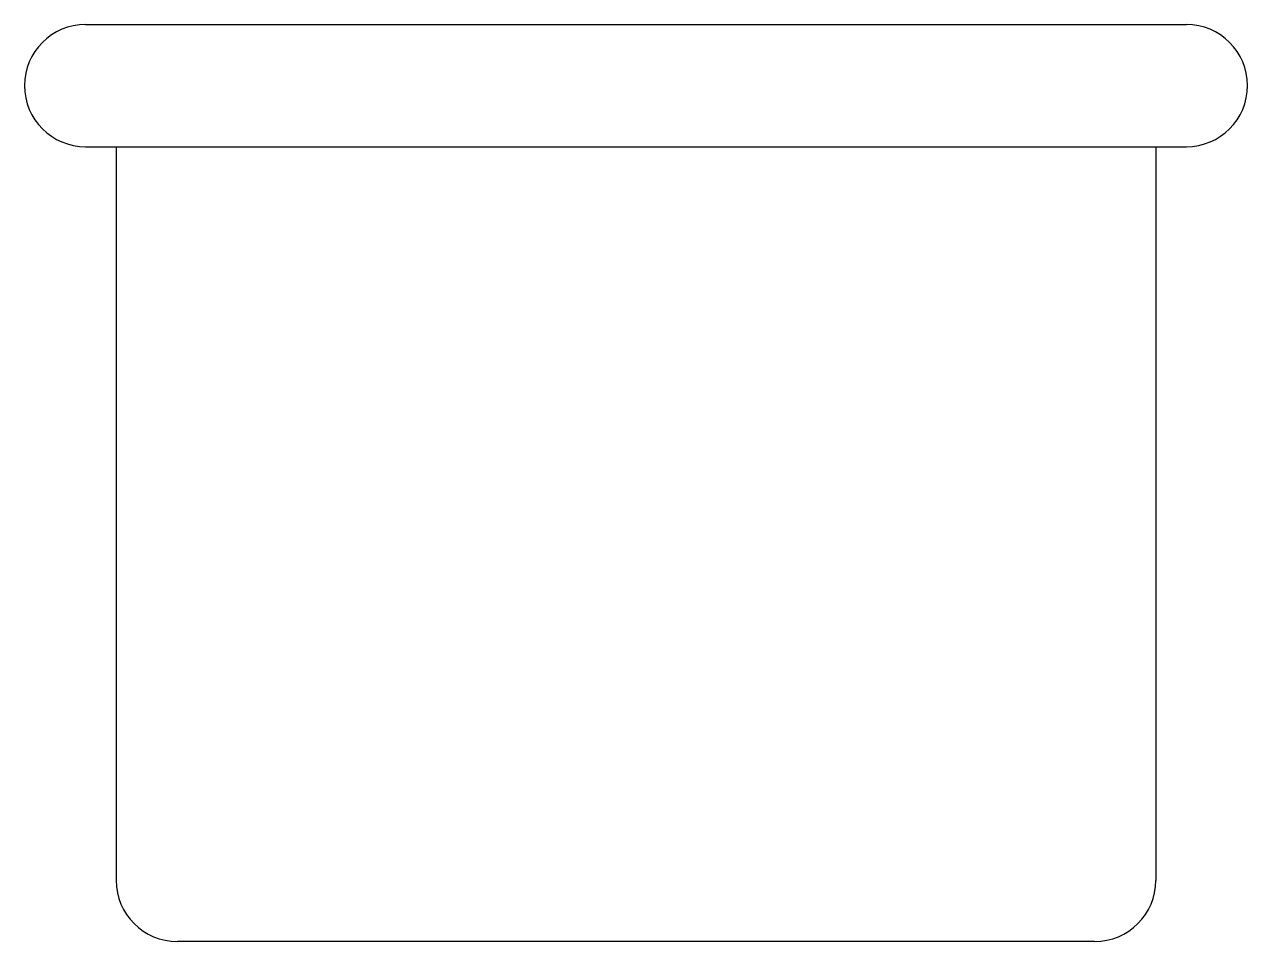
# Model space of a CAD drawing. Extents: x -10 to 10, y -15 to 0.
import ezdxf

# ---------------------------------------------------------------- set-up
doc = ezdxf.new("R2010")
doc.units = 0
doc.header["$MEASUREMENT"] = 0
doc.layers.get('0').update_dxf_attribs({"linetype": 'CONTINUOUS'})

msp = doc.modelspace()

# ---------------------------------------------------------------- linework, layer by layer
at = {"linetype": 'CONTINUOUS'}
for p, q in [((-9, 0), (9, 0)), ((-9, -2), (9, -2)), ((-8.5, -2), (-8.5, -14)), ((8.5, -2), (8.5, -14)), ((7.5, -15), (-7.5, -15))]:
    msp.add_line(p, q, dxfattribs=at)
for centre, start, end in [((-9, -1), 90, 270), ((9, -1), 270, 90), ((-7.5, -14), 180, 270), ((7.5, -14), 270, 0)]:
    msp.add_arc(centre, 1, start, end, dxfattribs=at)

doc.saveas('drawing.dxf')
